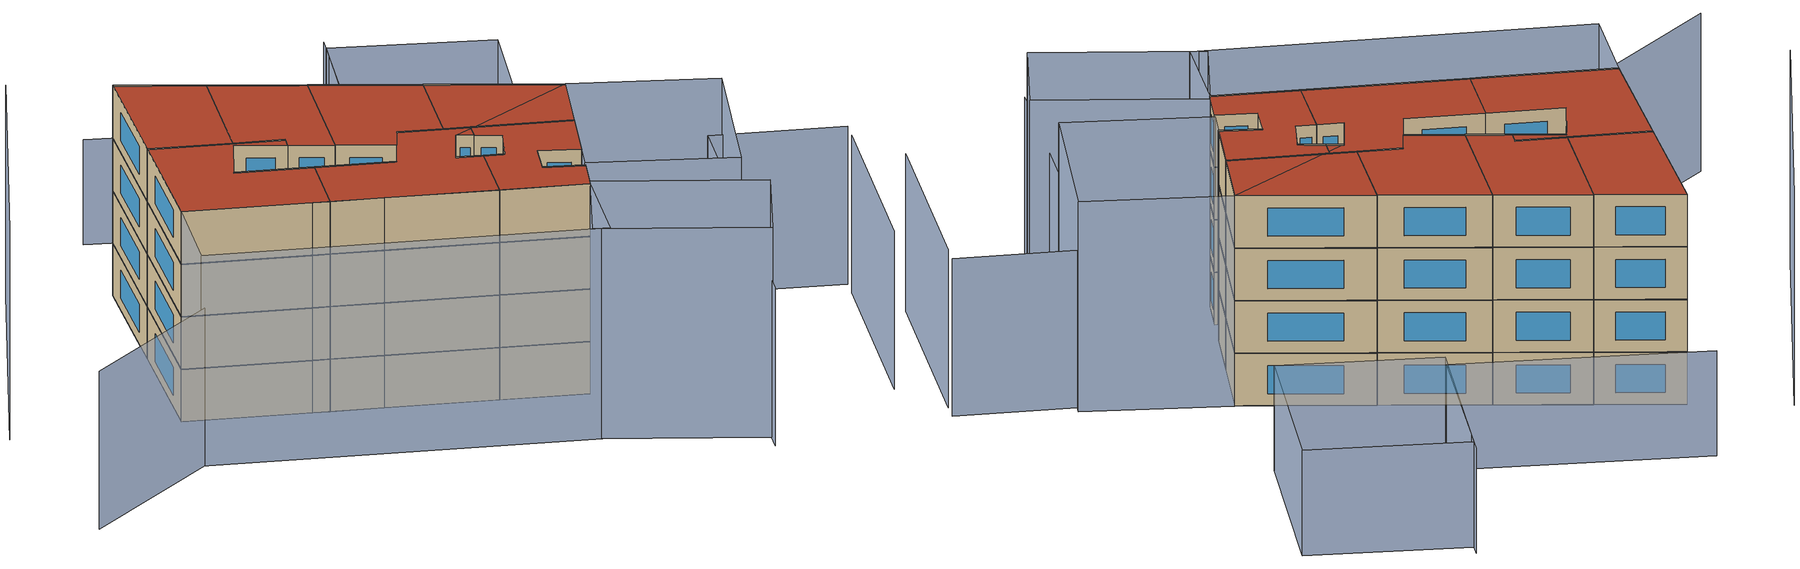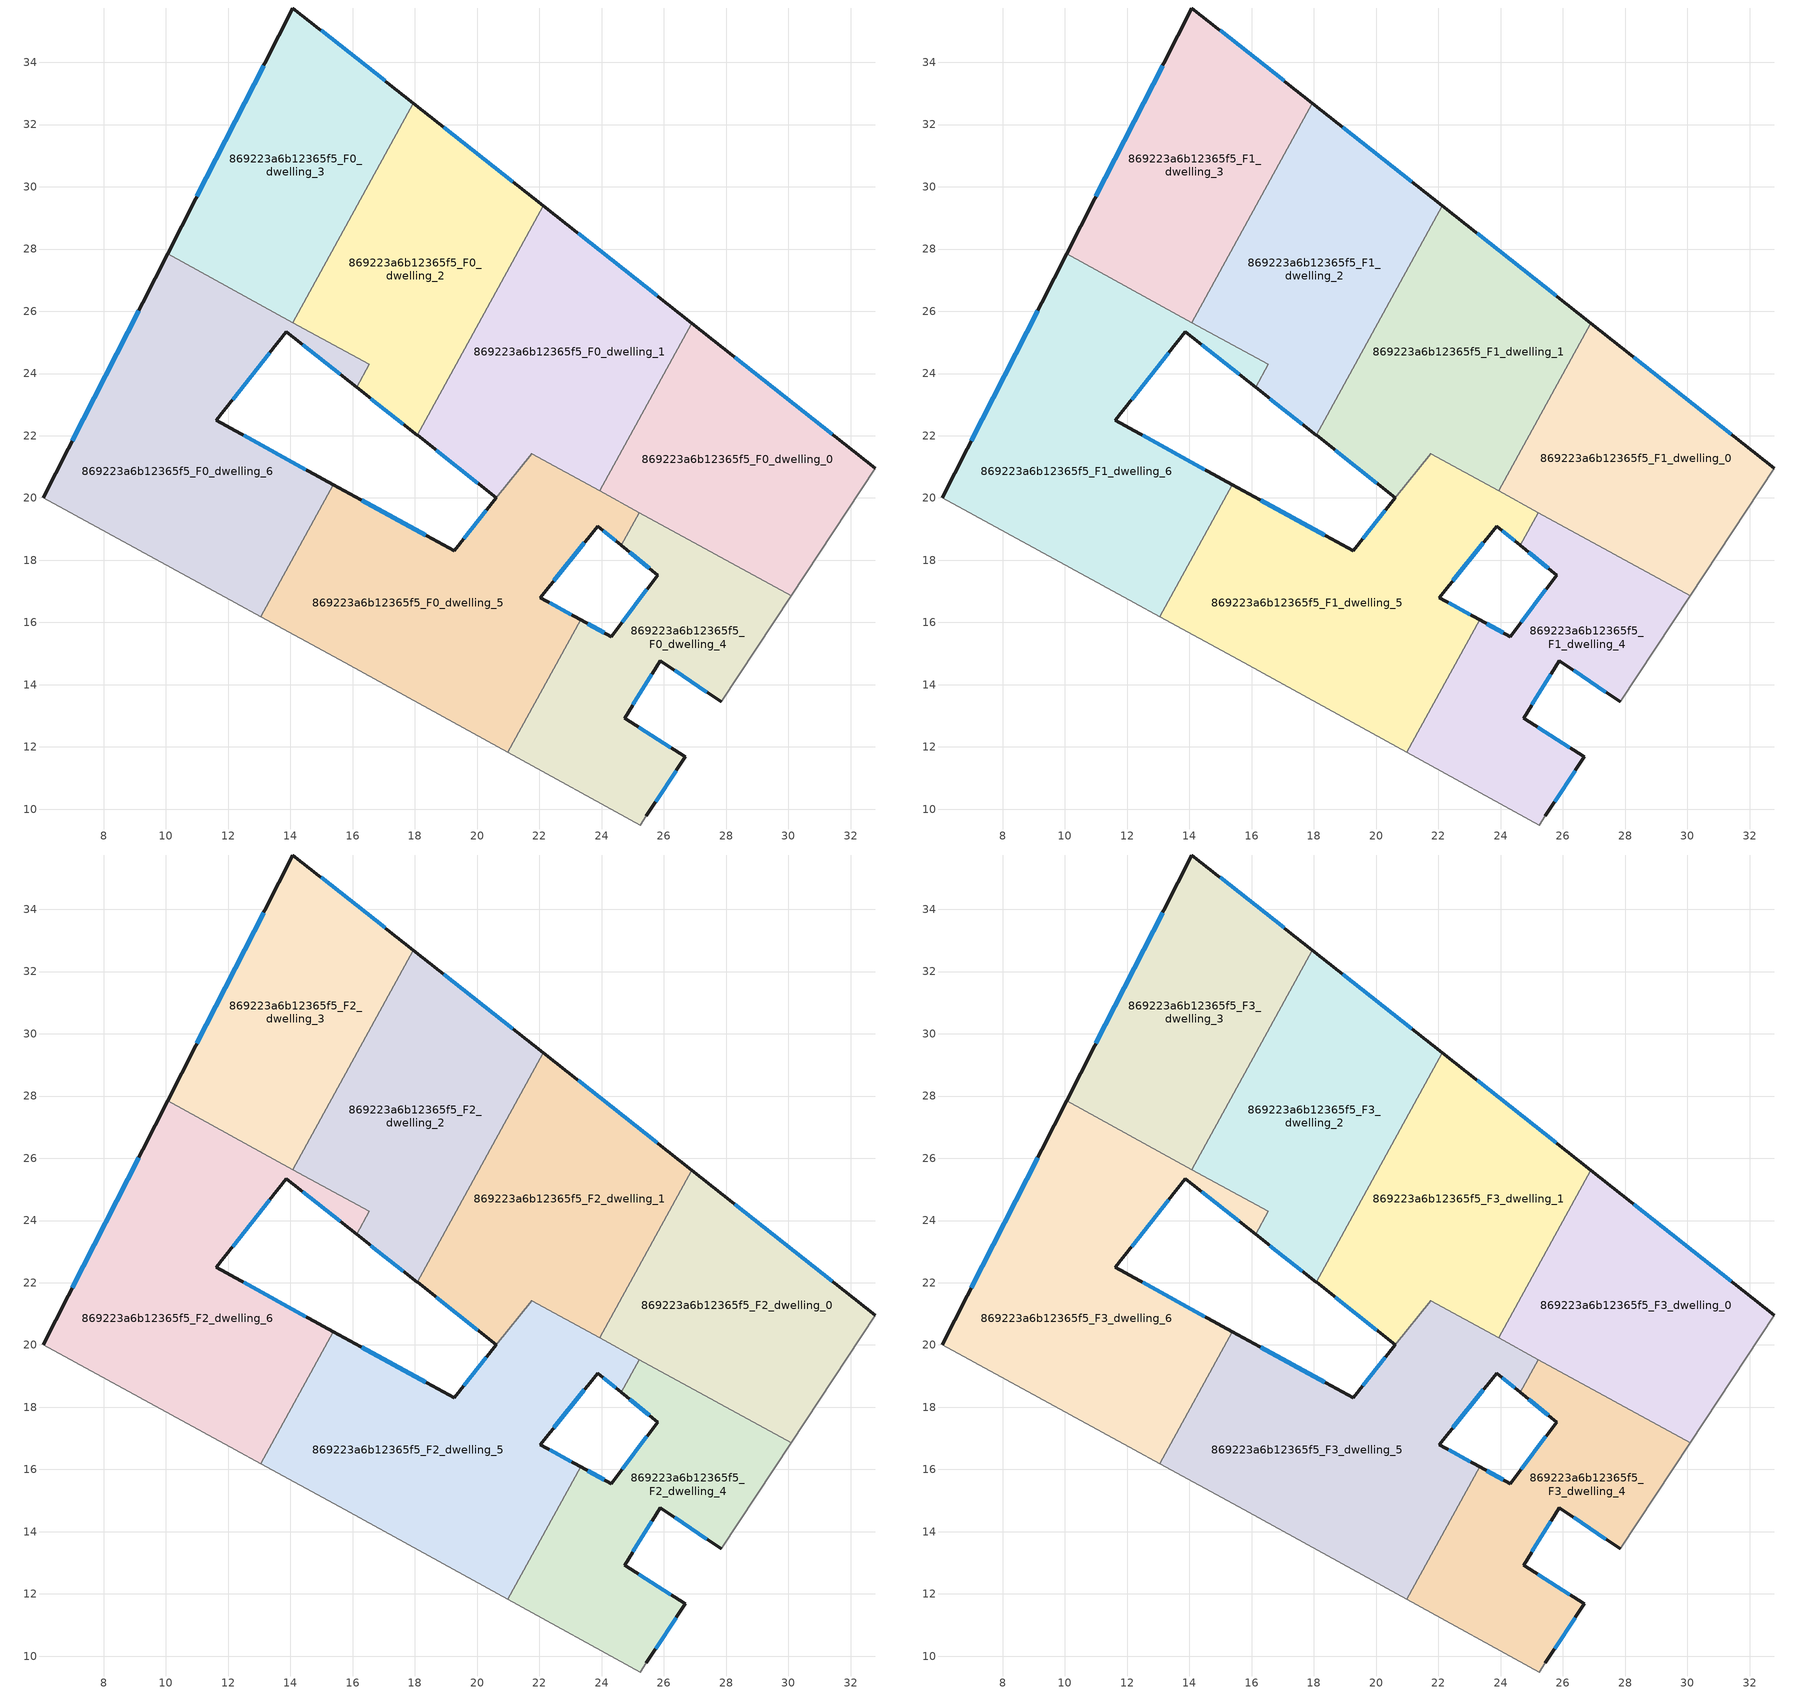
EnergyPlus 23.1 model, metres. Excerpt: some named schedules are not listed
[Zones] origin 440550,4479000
869223a6b12365f5_F0_dwelling_0
 floor ground (EU_floor_Construction): 30.09,16.86 32.79,20.96 26.9,25.61 23.94,20.23 z0
 wall outside (EU_wall_Construction): 26.9,25.61 32.79,20.96 z0:3
 wall adiabatic (EU_wall_Construction): 32.79,20.96 30.09,16.86 z0:3
 wall to 869223a6b12365f5_F0_dwelling_4 (EU_wall_Construction): 30.09,16.86 25.21,19.53 z0:3
 wall to 869223a6b12365f5_F0_dwelling_1 (EU_wall_Construction): 23.94,20.23 26.9,25.61 z0:3
 wall to 869223a6b12365f5_F0_dwelling_5 (EU_wall_Construction): 25.21,19.53 23.94,20.23 z0:3
 window (EU_Window_Construction): 28.28,24.52 31.41,22.05 z0.7:2.3
869223a6b12365f5_F0_dwelling_1
 floor ground (EU_floor_Construction): 23.94,20.23 26.9,25.61 22.12,29.39 18.08,22.01 20.62,20.01 21.75,21.43 z0
 wall outside (EU_wall_Construction): 22.12,29.39 26.9,25.61 / 20.62,20.01 18.08,22.01 z0:3; 21.76,21.43,3 21.76,21.43,0 21.75,21.43,0
 wall to 869223a6b12365f5_F0_dwelling_2 (EU_wall_Construction): 18.08,22.01 22.12,29.39 z0:3
 wall to 869223a6b12365f5_F0_dwelling_5 (EU_wall_Construction): 23.94,20.23 21.76,21.43 / 21.75,21.43 20.62,20.01 z0:3
 window (EU_Window_Construction): 23.24,28.5 25.78,26.5 / 20.03,20.48 18.68,21.54 z0.7:2.3
 roof outside (EU_roof_Construction): 22.12,29.39 18.08,22.01 20.62,20.01 18.08,22.01 z3
869223a6b12365f5_F0_dwelling_2
 floor ground (EU_floor_Construction): 18.08,22.01 22.12,29.39 17.95,32.69 14.08,25.64 16.53,24.29 16.12,23.56 z0
 wall outside (EU_wall_Construction): 17.95,32.69 22.12,29.39 / 18.08,22.01 16.12,23.56 z0:3
 wall to 869223a6b12365f5_F0_dwelling_6 (EU_wall_Construction): 16.12,23.56 16.53,24.29 14.08,25.64 z0:3
 wall to 869223a6b12365f5_F0_dwelling_3 (EU_wall_Construction): 14.08,25.64 17.95,32.69 z0:3
 window (EU_Window_Construction): 18.93,31.91 21.15,30.16 / 17.62,22.37 16.58,23.2 z0.7:2.3
869223a6b12365f5_F0_dwelling_3
 floor ground (EU_floor_Construction): 14.08,25.64 17.95,32.69 14.08,35.75 10.05,27.85 z0
 wall outside (EU_wall_Construction): 10.05,27.85 14.08,35.75 17.95,32.69 z0:3
 wall to 869223a6b12365f5_F0_dwelling_6 (EU_wall_Construction): 14.08,25.64 10.05,27.85 z0:3
 window (EU_Window_Construction): 11,29.7 13.14,33.9 / 14.99,35.03 17.04,33.4 z0.7:2.3
869223a6b12365f5_F0_dwelling_4
 floor ground (EU_floor_Construction): 26.68,11.68 24.73,12.92 25.89,14.77 27.84,13.46 30.09,16.86 25.21,19.53 24.63,18.48 25.8,17.53 24.31,15.54 23.32,16.08 20.99,11.83 25.23,9.49 25.44,9.79 z0
 wall outside (EU_wall_Construction): 23.32,16.08 24.31,15.54 25.8,17.53 24.63,18.48 / 27.84,13.46 25.89,14.77 24.73,12.92 26.68,11.68 25.44,9.79 z0:3
 wall adiabatic (EU_wall_Construction): 30.09,16.86 27.84,13.46 / 25.44,9.79 25.23,9.49 20.99,11.83 z0:3
 wall to 869223a6b12365f5_F0_dwelling_5 (EU_wall_Construction): 20.99,11.83 23.32,16.08 / 24.63,18.48 25.21,19.53 z0:3
 window (EU_Window_Construction): 23.55,15.96 24.08,15.67 / 24.66,16 25.45,17.06 / 25.53,17.75 24.91,18.25 / 27.38,13.76 26.34,14.46 / 25.62,14.34 25,13.35 / 25.19,12.63 26.23,11.97 / 26.39,11.24 25.73,10.23 z0.7:2.3
869223a6b12365f5_F0_dwelling_5
 floor ground (EU_floor_Construction): 20.99,11.83 23.32,16.08 22.03,16.8 23.88,19.09 24.79,18.76 25.21,19.53 21.76,21.43 20.62,20 19.26,18.3 15.38,20.43 13.05,16.18 15.58,14.81 z0; 24.63,18.48 24.79,18.76 23.88,19.09 z0
 wall outside (EU_wall_Construction): 24.63,18.48 23.88,19.09 22.03,16.8 23.32,16.08 / 15.38,20.43 19.26,18.3 20.62,20 z0:3; 20.62,20.01,3 20.62,20,0 20.62,20.01,0
 wall adiabatic (EU_wall_Construction): 20.99,11.83 15.59,14.81 13.05,16.18 z0:3
 wall to 869223a6b12365f5_F0_dwelling_6 (EU_wall_Construction): 13.05,16.18 15.38,20.43 z0:3
 window (EU_Window_Construction): 24.46,18.62 24.05,18.95 / 23.44,18.56 22.46,17.34 / 22.33,16.63 23.02,16.25 / 16.29,19.93 18.35,18.8 / 19.58,18.7 20.3,19.6 z0.7:2.3
869223a6b12365f5_F0_dwelling_6
 floor ground (EU_floor_Construction): 13.05,16.18 15.38,20.43 11.61,22.5 13.87,25.33 16.12,23.56 16.53,24.29 10.05,27.85 6.06,20.01 12.22,16.63 z0
 wall outside (EU_wall_Construction): 6.06,20.01 10.05,27.85 / 16.12,23.56 13.87,25.33 11.61,22.5 15.38,20.43 z0:3
 wall adiabatic (EU_wall_Construction): 13.05,16.18 12.22,16.63 6.06,20.01 z0:3
 window (EU_Window_Construction): 7,21.85 9.12,26.01 / 15.6,23.97 14.4,24.92 / 13.34,24.67 12.14,23.16 / 12.49,22.01 14.49,20.91 z0.7:2.3
869223a6b12365f5_F1_dwelling_0
 floor to 869223a6b12365f5_F0_dwelling_0 (EU_floor_Construction): 30.08,16.86 32.79,20.96 25.42,19.42 z3; 32.79,20.96 26.9,25.61 23.94,20.23 25.42,19.42 z3
 wall outside (EU_wall_Construction): 26.9,25.61 32.79,20.96 z3:6
 wall adiabatic (EU_wall_Construction): 32.79,20.96 30.09,16.86 z3:6
 wall to 869223a6b12365f5_F1_dwelling_4 (EU_wall_Construction): 30.09,16.86 25.21,19.53 z3:6
 wall to 869223a6b12365f5_F1_dwelling_1 (EU_wall_Construction): 23.94,20.23 26.9,25.61 z3:6
 wall to 869223a6b12365f5_F1_dwelling_5 (EU_wall_Construction): 25.21,19.53 23.94,20.23 z3:6
 window (EU_Window_Construction): 28.28,24.52 31.41,22.05 z3.7:5.3
869223a6b12365f5_F1_dwelling_1
 floor to 869223a6b12365f5_F0_dwelling_1 (EU_floor_Construction): 23.94,20.23 26.9,25.61 22.12,29.39 18.08,22.01 20.62,20.01 21.76,21.43 z3
 wall outside (EU_wall_Construction): 22.12,29.39 26.9,25.61 / 20.62,20.01 18.08,22.01 z3:6; 21.76,21.43,6 21.76,21.43,3 21.75,21.43,3
 wall to 869223a6b12365f5_F1_dwelling_2 (EU_wall_Construction): 18.08,22.01 22.12,29.39 z3:6
 wall to 869223a6b12365f5_F1_dwelling_5 (EU_wall_Construction): 23.94,20.23 21.76,21.43 / 21.75,21.43 20.62,20.01 z3:6
 window (EU_Window_Construction): 23.24,28.5 25.78,26.5 / 20.03,20.48 18.68,21.54 z3.7:5.3
 roof outside (EU_roof_Construction): 22.12,29.39 18.08,22.01 20.62,20.01 18.08,22.01 z6
869223a6b12365f5_F1_dwelling_2
 floor to 869223a6b12365f5_F0_dwelling_2 (EU_floor_Construction): 18.08,22.01 22.12,29.39 17.95,32.69 14.08,25.64 16.53,24.29 16.12,23.56 z3
 wall outside (EU_wall_Construction): 17.95,32.69 22.12,29.39 / 18.08,22.01 16.12,23.56 z3:6
 wall to 869223a6b12365f5_F1_dwelling_6 (EU_wall_Construction): 16.12,23.56 16.53,24.29 14.08,25.64 z3:6
 wall to 869223a6b12365f5_F1_dwelling_3 (EU_wall_Construction): 14.08,25.64 17.95,32.69 z3:6
 window (EU_Window_Construction): 18.93,31.91 21.15,30.16 / 17.62,22.37 16.58,23.2 z3.7:5.3
869223a6b12365f5_F1_dwelling_3
 floor to 869223a6b12365f5_F0_dwelling_3 (EU_floor_Construction): 14.08,25.64 17.95,32.69 14.08,35.75 10.05,27.85 z3
 wall outside (EU_wall_Construction): 10.05,27.85 14.08,35.75 17.95,32.69 z3:6
 wall to 869223a6b12365f5_F1_dwelling_6 (EU_wall_Construction): 14.08,25.64 10.05,27.85 z3:6
 window (EU_Window_Construction): 11,29.7 13.14,33.9 / 14.99,35.03 17.04,33.4 z3.7:5.3
869223a6b12365f5_F1_dwelling_4
 floor to 869223a6b12365f5_F0_dwelling_4 (EU_floor_Construction): 26.68,11.68 24.73,12.92 25.89,14.77 27.84,13.46 30.08,16.86 25.21,19.53 24.63,18.48 25.8,17.53 24.31,15.54 23.32,16.08 20.99,11.83 25.23,9.49 25.44,9.79 z3
 wall outside (EU_wall_Construction): 23.32,16.08 24.31,15.54 25.8,17.53 24.63,18.48 / 27.84,13.46 25.89,14.77 24.73,12.92 26.68,11.68 25.44,9.79 z3:6
 wall adiabatic (EU_wall_Construction): 30.09,16.86 27.84,13.46 / 25.44,9.79 25.23,9.49 20.99,11.83 z3:6
 wall to 869223a6b12365f5_F1_dwelling_5 (EU_wall_Construction): 20.99,11.83 23.32,16.08 / 24.63,18.48 25.21,19.53 z3:6
 window (EU_Window_Construction): 23.55,15.96 24.08,15.67 / 24.66,16 25.45,17.06 / 25.53,17.75 24.91,18.25 / 27.38,13.76 26.34,14.46 / 25.62,14.34 25,13.35 / 25.19,12.63 26.23,11.97 / 26.39,11.24 25.73,10.23 z3.7:5.3
869223a6b12365f5_F1_dwelling_5
 floor to 869223a6b12365f5_F0_dwelling_5 (EU_floor_Construction): 24.63,18.48 24.79,18.76 23.88,19.09 z3; 24.79,18.76 25.11,19.35 23.88,19.09 z3; 20.99,11.83 23.32,16.08 22.03,16.8 23.88,19.09 25.11,19.35 25.21,19.53 21.76,21.43 20.62,20.01 19.26,18.3 15.38,20.43 13.05,16.18 15.59,14.81 z3
 wall outside (EU_wall_Construction): 24.63,18.48 23.88,19.09 22.03,16.8 23.32,16.08 / 15.38,20.43 19.26,18.3 20.62,20 z3:6; 20.62,20.01,6 20.62,20,3 20.62,20.01,3
 wall adiabatic (EU_wall_Construction): 20.99,11.83 15.59,14.81 13.05,16.18 z3:6
 wall to 869223a6b12365f5_F1_dwelling_6 (EU_wall_Construction): 13.05,16.18 15.38,20.43 z3:6
 window (EU_Window_Construction): 24.46,18.62 24.05,18.95 / 23.44,18.56 22.46,17.34 / 22.33,16.63 23.02,16.25 / 16.29,19.93 18.35,18.8 / 19.58,18.7 20.3,19.6 z3.7:5.3
869223a6b12365f5_F1_dwelling_6
 floor to 869223a6b12365f5_F0_dwelling_6 (EU_floor_Construction): 13.05,16.18 15.38,20.43 11.61,22.5 13.87,25.33 16.12,23.56 16.53,24.29 10.05,27.85 6.06,20.01 12.22,16.63 z3
 wall outside (EU_wall_Construction): 6.06,20.01 10.05,27.85 / 16.12,23.56 13.87,25.33 11.61,22.5 15.38,20.43 z3:6
 wall adiabatic (EU_wall_Construction): 13.05,16.18 12.22,16.63 6.06,20.01 z3:6
 window (EU_Window_Construction): 7,21.85 9.12,26.01 / 15.6,23.97 14.4,24.92 / 13.34,24.67 12.14,23.16 / 12.49,22.01 14.49,20.91 z3.7:5.3
869223a6b12365f5_F2_dwelling_0
 floor to 869223a6b12365f5_F1_dwelling_0 (EU_floor_Construction): 30.08,16.86 32.79,20.96 25.42,19.42 z6; 32.79,20.96 26.9,25.61 23.94,20.23 25.42,19.42 z6
 wall outside (EU_wall_Construction): 26.9,25.61 32.79,20.96 z6:9
 wall adiabatic (EU_wall_Construction): 32.79,20.96 30.09,16.86 z6:9
 wall to 869223a6b12365f5_F2_dwelling_4 (EU_wall_Construction): 30.09,16.86 25.21,19.53 z6:9
 wall to 869223a6b12365f5_F2_dwelling_1 (EU_wall_Construction): 23.94,20.23 26.9,25.61 z6:9
 wall to 869223a6b12365f5_F2_dwelling_5 (EU_wall_Construction): 25.21,19.53 23.94,20.23 z6:9
 window (EU_Window_Construction): 28.28,24.52 31.41,22.05 z6.7:8.3
869223a6b12365f5_F2_dwelling_1
 floor to 869223a6b12365f5_F1_dwelling_1 (EU_floor_Construction): 23.94,20.23 26.9,25.61 22.12,29.39 18.08,22.01 20.62,20.01 21.76,21.43 z6
 wall outside (EU_wall_Construction): 22.12,29.39 26.9,25.61 / 20.62,20.01 18.08,22.01 z6:9; 21.76,21.43,9 21.76,21.43,6 21.75,21.43,6
 wall to 869223a6b12365f5_F2_dwelling_2 (EU_wall_Construction): 18.08,22.01 22.12,29.39 z6:9
 wall to 869223a6b12365f5_F2_dwelling_5 (EU_wall_Construction): 23.94,20.23 21.76,21.43 / 21.75,21.43 20.62,20.01 z6:9
 window (EU_Window_Construction): 23.24,28.5 25.78,26.5 / 20.03,20.48 18.68,21.54 z6.7:8.3
 roof outside (EU_roof_Construction): 22.12,29.39 18.08,22.01 20.62,20.01 18.08,22.01 z9
869223a6b12365f5_F2_dwelling_2
 floor to 869223a6b12365f5_F1_dwelling_2 (EU_floor_Construction): 18.08,22.01 22.12,29.39 17.95,32.69 14.08,25.64 16.53,24.29 16.12,23.56 z6
 wall outside (EU_wall_Construction): 17.95,32.69 22.12,29.39 / 18.08,22.01 16.12,23.56 z6:9
 wall to 869223a6b12365f5_F2_dwelling_6 (EU_wall_Construction): 16.12,23.56 16.53,24.29 14.08,25.64 z6:9
 wall to 869223a6b12365f5_F2_dwelling_3 (EU_wall_Construction): 14.08,25.64 17.95,32.69 z6:9
 window (EU_Window_Construction): 18.93,31.91 21.15,30.16 / 17.62,22.37 16.58,23.2 z6.7:8.3
869223a6b12365f5_F2_dwelling_3
 floor to 869223a6b12365f5_F1_dwelling_3 (EU_floor_Construction): 14.08,25.64 17.95,32.69 14.08,35.75 10.05,27.85 z6
 wall outside (EU_wall_Construction): 10.05,27.85 14.08,35.75 17.95,32.69 z6:9
 wall to 869223a6b12365f5_F2_dwelling_6 (EU_wall_Construction): 14.08,25.64 10.05,27.85 z6:9
 window (EU_Window_Construction): 11,29.7 13.14,33.9 / 14.99,35.03 17.04,33.4 z6.7:8.3
869223a6b12365f5_F2_dwelling_4
 floor to 869223a6b12365f5_F1_dwelling_4 (EU_floor_Construction): 26.68,11.68 24.73,12.92 25.89,14.77 27.84,13.46 30.08,16.86 25.21,19.53 24.63,18.48 25.8,17.53 24.31,15.54 23.32,16.08 20.99,11.83 25.23,9.49 25.44,9.79 z6
 wall outside (EU_wall_Construction): 23.32,16.08 24.31,15.54 25.8,17.53 24.63,18.48 / 27.84,13.46 25.89,14.77 24.73,12.92 26.68,11.68 25.44,9.79 z6:9
 wall adiabatic (EU_wall_Construction): 30.09,16.86 27.84,13.46 / 25.44,9.79 25.23,9.49 20.99,11.83 z6:9
 wall to 869223a6b12365f5_F2_dwelling_5 (EU_wall_Construction): 20.99,11.83 23.32,16.08 / 24.63,18.48 25.21,19.53 z6:9
 window (EU_Window_Construction): 23.55,15.96 24.08,15.67 / 24.66,16 25.45,17.06 / 25.53,17.75 24.91,18.25 / 27.38,13.76 26.34,14.46 / 25.62,14.34 25,13.35 / 25.19,12.63 26.23,11.97 / 26.39,11.24 25.73,10.23 z6.7:8.3
869223a6b12365f5_F2_dwelling_5
 floor to 869223a6b12365f5_F1_dwelling_5 (EU_floor_Construction): 24.63,18.48 24.79,18.76 23.88,19.09 z6; 24.79,18.76 25.11,19.35 23.88,19.09 z6; 20.99,11.83 23.32,16.08 22.03,16.8 23.88,19.09 25.11,19.35 25.21,19.53 21.76,21.43 20.62,20.01 19.26,18.3 15.38,20.43 13.05,16.18 15.59,14.81 z6
 wall outside (EU_wall_Construction): 24.63,18.48 23.88,19.09 22.03,16.8 23.32,16.08 / 15.38,20.43 19.26,18.3 20.62,20 z6:9; 20.62,20.01,9 20.62,20,6 20.62,20.01,6
 wall adiabatic (EU_wall_Construction): 20.99,11.83 15.59,14.81 13.05,16.18 z6:9
 wall to 869223a6b12365f5_F2_dwelling_6 (EU_wall_Construction): 13.05,16.18 15.38,20.43 z6:9
 window (EU_Window_Construction): 24.46,18.62 24.05,18.95 / 23.44,18.56 22.46,17.34 / 22.33,16.63 23.02,16.25 / 16.29,19.93 18.35,18.8 / 19.58,18.7 20.3,19.6 z6.7:8.3
869223a6b12365f5_F2_dwelling_6
 floor to 869223a6b12365f5_F1_dwelling_6 (EU_floor_Construction): 13.05,16.18 15.38,20.43 11.61,22.5 13.87,25.33 16.12,23.56 16.53,24.29 10.05,27.85 6.06,20.01 12.22,16.63 z6
 wall outside (EU_wall_Construction): 6.06,20.01 10.05,27.85 / 16.12,23.56 13.87,25.33 11.61,22.5 15.38,20.43 z6:9
 wall adiabatic (EU_wall_Construction): 13.05,16.18 12.22,16.63 6.06,20.01 z6:9
 window (EU_Window_Construction): 7,21.85 9.12,26.01 / 15.6,23.97 14.4,24.92 / 13.34,24.67 12.14,23.16 / 12.49,22.01 14.49,20.91 z6.7:8.3
869223a6b12365f5_F3_dwelling_0
 floor to 869223a6b12365f5_F2_dwelling_0 (EU_floor_Construction): 30.08,16.86 32.79,20.96 25.42,19.42 z9; 32.79,20.96 26.9,25.61 23.94,20.23 25.42,19.42 z9
 wall outside (EU_wall_Construction): 26.9,25.61 32.79,20.96 z9:12
 wall adiabatic (EU_wall_Construction): 32.79,20.96 30.09,16.86 z9:12
 wall to 869223a6b12365f5_F3_dwelling_4 (EU_wall_Construction): 30.09,16.86 25.21,19.53 z9:12
 wall to 869223a6b12365f5_F3_dwelling_1 (EU_wall_Construction): 23.94,20.23 26.9,25.61 z9:12
 wall to 869223a6b12365f5_F3_dwelling_5 (EU_wall_Construction): 25.21,19.53 23.94,20.23 z9:12
 window (EU_Window_Construction): 28.28,24.52 31.41,22.05 z9.7:11.3
 roof outside (EU_roof_Construction): 32.79,20.96 25.42,19.42 23.94,20.23 26.9,25.61 z12; 32.79,20.96 30.09,16.86 25.42,19.42 z12
869223a6b12365f5_F3_dwelling_1
 floor to 869223a6b12365f5_F2_dwelling_1 (EU_floor_Construction): 23.94,20.23 26.9,25.61 22.12,29.39 18.08,22.01 20.62,20.01 21.76,21.43 z9
 wall outside (EU_wall_Construction): 22.12,29.39 26.9,25.61 / 20.62,20.01 18.08,22.01 z9:12; 21.76,21.43,12 21.76,21.43,9 21.75,21.43,9
 wall to 869223a6b12365f5_F3_dwelling_2 (EU_wall_Construction): 18.08,22.01 22.12,29.39 z9:12
 wall to 869223a6b12365f5_F3_dwelling_5 (EU_wall_Construction): 23.94,20.23 21.76,21.43 / 21.75,21.43 20.62,20.01 z9:12
 window (EU_Window_Construction): 23.24,28.5 25.78,26.5 / 20.03,20.48 18.68,21.54 z9.7:11.3
 roof outside (EU_roof_Construction): 26.9,25.61 23.94,20.23 21.76,21.43 20.62,20.01 18.08,22.01 22.12,29.39 z12
869223a6b12365f5_F3_dwelling_2
 floor to 869223a6b12365f5_F2_dwelling_2 (EU_floor_Construction): 18.08,22.01 22.12,29.39 17.95,32.69 14.08,25.64 16.53,24.29 16.12,23.56 z9
 wall outside (EU_wall_Construction): 17.95,32.69 22.12,29.39 / 18.08,22.01 16.12,23.56 z9:12
 wall to 869223a6b12365f5_F3_dwelling_6 (EU_wall_Construction): 16.12,23.56 16.53,24.29 14.08,25.64 z9:12
 wall to 869223a6b12365f5_F3_dwelling_3 (EU_wall_Construction): 14.08,25.64 17.95,32.69 z9:12
 window (EU_Window_Construction): 18.93,31.91 21.15,30.16 / 17.62,22.37 16.58,23.2 z9.7:11.3
 roof outside (EU_roof_Construction): 22.12,29.39 18.08,22.01 16.12,23.56 16.53,24.29 14.08,25.64 17.95,32.69 z12
869223a6b12365f5_F3_dwelling_3
 floor to 869223a6b12365f5_F2_dwelling_3 (EU_floor_Construction): 14.08,25.64 17.95,32.69 14.08,35.75 10.05,27.85 z9
 wall outside (EU_wall_Construction): 10.05,27.85 14.08,35.75 17.95,32.69 z9:12
 wall to 869223a6b12365f5_F3_dwelling_6 (EU_wall_Construction): 14.08,25.64 10.05,27.85 z9:12
 window (EU_Window_Construction): 11,29.7 13.14,33.9 / 14.99,35.03 17.04,33.4 z9.7:11.3
 roof outside (EU_roof_Construction): 17.95,32.69 14.08,25.64 10.05,27.85 14.08,35.75 z12
869223a6b12365f5_F3_dwelling_4
 floor to 869223a6b12365f5_F2_dwelling_4 (EU_floor_Construction): 26.68,11.68 24.73,12.92 25.89,14.77 27.84,13.46 30.08,16.86 25.21,19.53 24.63,18.48 25.8,17.53 24.31,15.54 23.32,16.08 20.99,11.83 25.23,9.49 25.44,9.79 z9
 wall outside (EU_wall_Construction): 23.32,16.08 24.31,15.54 25.8,17.53 24.63,18.48 / 27.84,13.46 25.89,14.77 24.73,12.92 26.68,11.68 25.44,9.79 z9:12
 wall adiabatic (EU_wall_Construction): 30.09,16.86 27.84,13.46 / 25.44,9.79 25.23,9.49 20.99,11.83 z9:12
 wall to 869223a6b12365f5_F3_dwelling_5 (EU_wall_Construction): 20.99,11.83 23.32,16.08 / 24.63,18.48 25.21,19.53 z9:12
 window (EU_Window_Construction): 23.55,15.96 24.08,15.67 / 24.66,16 25.45,17.06 / 25.53,17.75 24.91,18.25 / 27.38,13.76 26.34,14.46 / 25.62,14.34 25,13.35 / 25.19,12.63 26.23,11.97 / 26.39,11.24 25.73,10.23 z9.7:11.3
 roof outside (EU_roof_Construction): 30.09,16.86 27.84,13.46 25.89,14.77 24.73,12.92 26.68,11.68 25.44,9.79 25.23,9.49 20.99,11.83 23.32,16.08 24.31,15.54 25.8,17.53 24.63,18.48 25.21,19.53 z12
869223a6b12365f5_F3_dwelling_5
 floor to 869223a6b12365f5_F2_dwelling_5 (EU_floor_Construction): 24.63,18.48 24.79,18.76 23.88,19.09 z9; 24.79,18.76 25.11,19.35 23.88,19.09 z9; 20.99,11.83 23.32,16.08 22.03,16.8 23.88,19.09 25.11,19.35 25.21,19.53 21.76,21.43 20.62,20.01 19.26,18.3 15.38,20.43 13.05,16.18 15.59,14.81 z9
 wall outside (EU_wall_Construction): 24.63,18.48 23.88,19.09 22.03,16.8 23.32,16.08 / 15.38,20.43 19.26,18.3 20.62,20 z9:12; 20.62,20.01,12 20.62,20,9 20.62,20.01,9
 wall adiabatic (EU_wall_Construction): 20.99,11.83 15.59,14.81 13.05,16.18 z9:12
 wall to 869223a6b12365f5_F3_dwelling_6 (EU_wall_Construction): 13.05,16.18 15.38,20.43 z9:12
 window (EU_Window_Construction): 24.46,18.62 24.05,18.95 / 23.44,18.56 22.46,17.34 / 22.33,16.63 23.02,16.25 / 16.29,19.93 18.35,18.8 / 19.58,18.7 20.3,19.6 z9.7:11.3
 roof outside (EU_roof_Construction): 25.21,19.53 25.11,19.35 23.88,19.09 22.03,16.8 23.32,16.08 20.99,11.83 15.59,14.81 13.05,16.18 15.38,20.43 19.26,18.3 20.62,20.01 21.76,21.43 z12; 25.11,19.35 24.63,18.48 23.88,19.09 z12
869223a6b12365f5_F3_dwelling_6
 floor to 869223a6b12365f5_F2_dwelling_6 (EU_floor_Construction): 13.05,16.18 15.38,20.43 11.61,22.5 13.87,25.33 16.12,23.56 16.53,24.29 10.05,27.85 6.06,20.01 12.22,16.63 z9
 wall outside (EU_wall_Construction): 6.06,20.01 10.05,27.85 / 16.12,23.56 13.87,25.33 11.61,22.5 15.38,20.43 z9:12
 wall adiabatic (EU_wall_Construction): 13.05,16.18 12.22,16.63 6.06,20.01 z9:12
 window (EU_Window_Construction): 7,21.85 9.12,26.01 / 15.6,23.97 14.4,24.92 / 13.34,24.67 12.14,23.16 / 12.49,22.01 14.49,20.91 z9.7:11.3
 roof outside (EU_roof_Construction): 16.53,24.29 16.12,23.56 13.87,25.33 11.61,22.5 15.38,20.43 13.05,16.18 12.22,16.63 6.06,20.01 10.05,27.85 z12
shading: 38.14,0.02 44.64,11.65 / 28.44,-2.07 38.68,16.35 / 38.68,16.35 45.23,12.7 / -6.47,11.34 9.89,16.8 z0:9; 9.74,39.3 -2.46,23.83 / 29.03,-1.13 21.5,4.66 / 21.5,4.66 25.44,9.79 / 25.44,9.79 32.97,4 / 32.97,4 29.03,-1.13 / 22.3,4.15 3.13,14.68 / 3.13,14.68 6.07,20.04 / 6.07,20.04 25.24,9.5 / 25.24,9.5 22.3,4.15 / 26.82,11.91 32.79,20.95 / 32.79,20.95 39.69,16.4 / 39.69,16.4 33.73,7.36 / 33.73,7.36 26.82,11.91 z0:12; 35.47,44.57 29.57,34.74 / 29.57,34.74 17.25,42.13 / 42.79,39.08 36.69,29.14 / 36.69,29.14 28.94,33.89 / 28.94,33.89 35.04,43.83 / 35.04,43.83 42.79,39.08 z0:6
[Building]
EU S2 Campaign: North Axis=0; Terrain=City; Solar Distribution=FullExterior
[Site:Location]
Madrid: Latitude=40.5; Longitude=-3.5; Time Zone=1; Elevation=609
[SizingPeriod:WeatherFileDays]
AnnualSizingPeriod: Begin Month=1; Begin Day of Month=1; End Month=12; End Day of Month=31; Day of Week for Start Day=Monday; Use Weather File Daylight Saving Period=No; Use Weather File Rain and Snow Indicators=No
[MATERIAL]
EU_InternalMass_Material: Roughness=MediumRough; Thickness=0.1; Conductivity=1; Density=1800; Specific Heat=900; Thermal Absorptance=0.9; Solar Absorptance=0.7; Visible Absorptance=0.7
[MATERIAL:NOMASS] Roughness=MediumRough; Thermal Absorptance=0.9; Solar Absorptance=0.7; Visible Absorptance=0.7
Name | Thermal Resistance
EU_wall_NoMass | 0.419739
EU_roof_NoMass | 0.352165
EU_floor_NoMass | 0.608284
[WINDOWMATERIAL:SIMPLEGLAZINGSYSTEM]
EU_Window_SimpleGlazing: UFactor=4.8352; Solar Heat Gain Coefficient=0.85; Visible Transmittance=0.85
[CONSTRUCTION]
EU_wall_Construction: EU_wall_NoMass
EU_roof_Construction: EU_roof_NoMass
EU_floor_Construction: EU_floor_NoMass
EU_InternalMass_Construction: EU_InternalMass_Material
EU_Window_Construction: EU_Window_SimpleGlazing
[ZONE] Type=1; Multiplier=1; Ceiling Height=autocalculate; Floor Area=autocalculate; Part of Total Floor Area=Yes
Name | Volume
869223a6b12365f5_F0_dwelling_0; 869223a6b12365f5_F1_dwelling_0; 869223a6b12365f5_F2_dwelling_0; 869223a6b12365f5_F3_dwelling_0 | 119.639
869223a6b12365f5_F0_dwelling_1; 869223a6b12365f5_F1_dwelling_1; 869223a6b12365f5_F2_dwelling_1; 869223a6b12365f5_F3_dwelling_1 | 135
869223a6b12365f5_F0_dwelling_2; 869223a6b12365f5_F1_dwelling_2; 869223a6b12365f5_F2_dwelling_2; 869223a6b12365f5_F3_dwelling_2 | 127.377
869223a6b12365f5_F0_dwelling_3; 869223a6b12365f5_F1_dwelling_3; 869223a6b12365f5_F2_dwelling_3; 869223a6b12365f5_F3_dwelling_3 | 119.676
869223a6b12365f5_F0_dwelling_4 | 111.943
869223a6b12365f5_F1_dwelling_4; 869223a6b12365f5_F2_dwelling_4; 869223a6b12365f5_F3_dwelling_4 | 111.942
869223a6b12365f5_F0_dwelling_5 | 171.619
869223a6b12365f5_F1_dwelling_5; 869223a6b12365f5_F2_dwelling_5; 869223a6b12365f5_F3_dwelling_5 | 171.618
869223a6b12365f5_F0_dwelling_6; 869223a6b12365f5_F1_dwelling_6; 869223a6b12365f5_F2_dwelling_6; 869223a6b12365f5_F3_dwelling_6 | 171.882
[INTERNALMASS] Construction=EU_InternalMass_Construction
Name | Zone or ZoneList | Surface Area
869223a6b12365f5_F0_dwelling_0_EU_InternalMass | 869223a6b12365f5_F0_dwelling_0 | 39.8798
869223a6b12365f5_F0_dwelling_1_EU_InternalMass | 869223a6b12365f5_F0_dwelling_1 | 45.0233
869223a6b12365f5_F0_dwelling_2_EU_InternalMass | 869223a6b12365f5_F0_dwelling_2 | 42.4573
869223a6b12365f5_F0_dwelling_3_EU_InternalMass | 869223a6b12365f5_F0_dwelling_3 | 39.8923
869223a6b12365f5_F0_dwelling_4_EU_InternalMass | 869223a6b12365f5_F0_dwelling_4 | 37.3144
869223a6b12365f5_F0_dwelling_5_EU_InternalMass | 869223a6b12365f5_F0_dwelling_5 | 57.2111
869223a6b12365f5_F0_dwelling_6_EU_InternalMass | 869223a6b12365f5_F0_dwelling_6 | 57.2931
869223a6b12365f5_F1_dwelling_0_EU_InternalMass | 869223a6b12365f5_F1_dwelling_0 | 39.8798
869223a6b12365f5_F1_dwelling_1_EU_InternalMass | 869223a6b12365f5_F1_dwelling_1 | 45.0233
869223a6b12365f5_F1_dwelling_2_EU_InternalMass | 869223a6b12365f5_F1_dwelling_2 | 42.4573
869223a6b12365f5_F1_dwelling_3_EU_InternalMass | 869223a6b12365f5_F1_dwelling_3 | 39.8923
869223a6b12365f5_F1_dwelling_4_EU_InternalMass | 869223a6b12365f5_F1_dwelling_4 | 37.3144
869223a6b12365f5_F1_dwelling_5_EU_InternalMass | 869223a6b12365f5_F1_dwelling_5 | 57.2111
869223a6b12365f5_F1_dwelling_6_EU_InternalMass | 869223a6b12365f5_F1_dwelling_6 | 57.2931
869223a6b12365f5_F2_dwelling_0_EU_InternalMass | 869223a6b12365f5_F2_dwelling_0 | 39.8798
869223a6b12365f5_F2_dwelling_1_EU_InternalMass | 869223a6b12365f5_F2_dwelling_1 | 45.0233
869223a6b12365f5_F2_dwelling_2_EU_InternalMass | 869223a6b12365f5_F2_dwelling_2 | 42.4573
869223a6b12365f5_F2_dwelling_3_EU_InternalMass | 869223a6b12365f5_F2_dwelling_3 | 39.8923
869223a6b12365f5_F2_dwelling_4_EU_InternalMass | 869223a6b12365f5_F2_dwelling_4 | 37.3144
869223a6b12365f5_F2_dwelling_5_EU_InternalMass | 869223a6b12365f5_F2_dwelling_5 | 57.2111
869223a6b12365f5_F2_dwelling_6_EU_InternalMass | 869223a6b12365f5_F2_dwelling_6 | 57.2931
869223a6b12365f5_F3_dwelling_0_EU_InternalMass | 869223a6b12365f5_F3_dwelling_0 | 39.8798
869223a6b12365f5_F3_dwelling_1_EU_InternalMass | 869223a6b12365f5_F3_dwelling_1 | 45.0233
869223a6b12365f5_F3_dwelling_2_EU_InternalMass | 869223a6b12365f5_F3_dwelling_2 | 42.4573
869223a6b12365f5_F3_dwelling_3_EU_InternalMass | 869223a6b12365f5_F3_dwelling_3 | 39.8923
869223a6b12365f5_F3_dwelling_4_EU_InternalMass | 869223a6b12365f5_F3_dwelling_4 | 37.3144
869223a6b12365f5_F3_dwelling_5_EU_InternalMass | 869223a6b12365f5_F3_dwelling_5 | 57.2111
869223a6b12365f5_F3_dwelling_6_EU_InternalMass | 869223a6b12365f5_F3_dwelling_6 | 57.2931
[OTHEREQUIPMENT] Fuel Type=Electricity; Design Level Calculation Method=Watts/Area; Power per Zone Floor Area=1; Fraction Latent=0; Fraction Radiant=0; Fraction Lost=0; Carbon Dioxide Generation Rate=0; EndUse Subcategory=EU_Step8_InternalGains
Name | Zone or ZoneList or Space or SpaceList | Schedule
EU_Step8_InternalGain_869223a6b12365f5_F0_dwelling_0_f000 | 869223a6b12365f5_F0_dwelling_0 | EU_Step8_GainSchedule_869223a6b12365f5_F0_dwelling_0_f000
EU_Step8_InternalGain_869223a6b12365f5_F0_dwelling_1_f000 | 869223a6b12365f5_F0_dwelling_1 | EU_Step8_GainSchedule_869223a6b12365f5_F0_dwelling_1_f000
EU_Step8_InternalGain_869223a6b12365f5_F0_dwelling_2_f000 | 869223a6b12365f5_F0_dwelling_2 | EU_Step8_GainSchedule_869223a6b12365f5_F0_dwelling_2_f000
EU_Step8_InternalGain_869223a6b12365f5_F0_dwelling_3_f000 | 869223a6b12365f5_F0_dwelling_3 | EU_Step8_GainSchedule_869223a6b12365f5_F0_dwelling_3_f000
EU_Step8_InternalGain_869223a6b12365f5_F0_dwelling_4_f000 | 869223a6b12365f5_F0_dwelling_4 | EU_Step8_GainSchedule_869223a6b12365f5_F0_dwelling_4_f000
EU_Step8_InternalGain_869223a6b12365f5_F0_dwelling_5_f000 | 869223a6b12365f5_F0_dwelling_5 | EU_Step8_GainSchedule_869223a6b12365f5_F0_dwelling_5_f000
EU_Step8_InternalGain_869223a6b12365f5_F0_dwelling_6_f000 | 869223a6b12365f5_F0_dwelling_6 | EU_Step8_GainSchedule_869223a6b12365f5_F0_dwelling_6_f000
EU_Step8_InternalGain_869223a6b12365f5_F1_dwelling_0_f000 | 869223a6b12365f5_F1_dwelling_0 | EU_Step8_GainSchedule_869223a6b12365f5_F1_dwelling_0_f000
EU_Step8_InternalGain_869223a6b12365f5_F1_dwelling_1_f000 | 869223a6b12365f5_F1_dwelling_1 | EU_Step8_GainSchedule_869223a6b12365f5_F1_dwelling_1_f000
EU_Step8_InternalGain_869223a6b12365f5_F1_dwelling_2_f000 | 869223a6b12365f5_F1_dwelling_2 | EU_Step8_GainSchedule_869223a6b12365f5_F1_dwelling_2_f000
EU_Step8_InternalGain_869223a6b12365f5_F1_dwelling_3_f000 | 869223a6b12365f5_F1_dwelling_3 | EU_Step8_GainSchedule_869223a6b12365f5_F1_dwelling_3_f000
EU_Step8_InternalGain_869223a6b12365f5_F1_dwelling_4_f000 | 869223a6b12365f5_F1_dwelling_4 | EU_Step8_GainSchedule_869223a6b12365f5_F1_dwelling_4_f000
EU_Step8_InternalGain_869223a6b12365f5_F1_dwelling_5_f000 | 869223a6b12365f5_F1_dwelling_5 | EU_Step8_GainSchedule_869223a6b12365f5_F1_dwelling_5_f000
EU_Step8_InternalGain_869223a6b12365f5_F1_dwelling_6_f000 | 869223a6b12365f5_F1_dwelling_6 | EU_Step8_GainSchedule_869223a6b12365f5_F1_dwelling_6_f000
EU_Step8_InternalGain_869223a6b12365f5_F2_dwelling_0_f000 | 869223a6b12365f5_F2_dwelling_0 | EU_Step8_GainSchedule_869223a6b12365f5_F2_dwelling_0_f000
EU_Step8_InternalGain_869223a6b12365f5_F2_dwelling_1_f000 | 869223a6b12365f5_F2_dwelling_1 | EU_Step8_GainSchedule_869223a6b12365f5_F2_dwelling_1_f000
EU_Step8_InternalGain_869223a6b12365f5_F2_dwelling_2_f000 | 869223a6b12365f5_F2_dwelling_2 | EU_Step8_GainSchedule_869223a6b12365f5_F2_dwelling_2_f000
EU_Step8_InternalGain_869223a6b12365f5_F2_dwelling_3_f000 | 869223a6b12365f5_F2_dwelling_3 | EU_Step8_GainSchedule_869223a6b12365f5_F2_dwelling_3_f000
EU_Step8_InternalGain_869223a6b12365f5_F2_dwelling_4_f000 | 869223a6b12365f5_F2_dwelling_4 | EU_Step8_GainSchedule_869223a6b12365f5_F2_dwelling_4_f000
EU_Step8_InternalGain_869223a6b12365f5_F2_dwelling_5_f000 | 869223a6b12365f5_F2_dwelling_5 | EU_Step8_GainSchedule_869223a6b12365f5_F2_dwelling_5_f000
EU_Step8_InternalGain_869223a6b12365f5_F2_dwelling_6_f000 | 869223a6b12365f5_F2_dwelling_6 | EU_Step8_GainSchedule_869223a6b12365f5_F2_dwelling_6_f000
EU_Step8_InternalGain_869223a6b12365f5_F3_dwelling_0_f000 | 869223a6b12365f5_F3_dwelling_0 | EU_Step8_GainSchedule_869223a6b12365f5_F3_dwelling_0_f000
EU_Step8_InternalGain_869223a6b12365f5_F3_dwelling_1_f000 | 869223a6b12365f5_F3_dwelling_1 | EU_Step8_GainSchedule_869223a6b12365f5_F3_dwelling_1_f000
EU_Step8_InternalGain_869223a6b12365f5_F3_dwelling_2_f000 | 869223a6b12365f5_F3_dwelling_2 | EU_Step8_GainSchedule_869223a6b12365f5_F3_dwelling_2_f000
EU_Step8_InternalGain_869223a6b12365f5_F3_dwelling_3_f000 | 869223a6b12365f5_F3_dwelling_3 | EU_Step8_GainSchedule_869223a6b12365f5_F3_dwelling_3_f000
EU_Step8_InternalGain_869223a6b12365f5_F3_dwelling_4_f000 | 869223a6b12365f5_F3_dwelling_4 | EU_Step8_GainSchedule_869223a6b12365f5_F3_dwelling_4_f000
EU_Step8_InternalGain_869223a6b12365f5_F3_dwelling_5_f000 | 869223a6b12365f5_F3_dwelling_5 | EU_Step8_GainSchedule_869223a6b12365f5_F3_dwelling_5_f000
EU_Step8_InternalGain_869223a6b12365f5_F3_dwelling_6_f000 | 869223a6b12365f5_F3_dwelling_6 | EU_Step8_GainSchedule_869223a6b12365f5_F3_dwelling_6_f000
[ZONEVENTILATION:DESIGNFLOWRATE] Schedule=EU_AlwaysOn; Design Flow Rate Calculation Method=AirChanges/Hour; Air Changes per Hour=0.703302; Ventilation Type=Natural; Fan Pressure Rise=0; Fan Total Efficiency=1; Constant Term Coefficient=1; Temperature Term Coefficient=0; Velocity Term Coefficient=0; Velocity Squared Term Coefficient=0; Minimum Indoor Temperature=-100; Maximum Indoor Temperature=100; Delta Temperature=-100; Minimum Outdoor Temperature=-100; Maximum Outdoor Temperature=100; Maximum Wind Speed=40
Name | Zone or ZoneList or Space or SpaceList
EU_ConstantAir_869223a6b12365f5_F0_dwelling_0 | 869223a6b12365f5_F0_dwelling_0
EU_ConstantAir_869223a6b12365f5_F0_dwelling_1 | 869223a6b12365f5_F0_dwelling_1
EU_ConstantAir_869223a6b12365f5_F0_dwelling_2 | 869223a6b12365f5_F0_dwelling_2
EU_ConstantAir_869223a6b12365f5_F0_dwelling_3 | 869223a6b12365f5_F0_dwelling_3
EU_ConstantAir_869223a6b12365f5_F0_dwelling_4 | 869223a6b12365f5_F0_dwelling_4
EU_ConstantAir_869223a6b12365f5_F0_dwelling_5 | 869223a6b12365f5_F0_dwelling_5
EU_ConstantAir_869223a6b12365f5_F0_dwelling_6 | 869223a6b12365f5_F0_dwelling_6
EU_ConstantAir_869223a6b12365f5_F1_dwelling_0 | 869223a6b12365f5_F1_dwelling_0
EU_ConstantAir_869223a6b12365f5_F1_dwelling_1 | 869223a6b12365f5_F1_dwelling_1
EU_ConstantAir_869223a6b12365f5_F1_dwelling_2 | 869223a6b12365f5_F1_dwelling_2
EU_ConstantAir_869223a6b12365f5_F1_dwelling_3 | 869223a6b12365f5_F1_dwelling_3
EU_ConstantAir_869223a6b12365f5_F1_dwelling_4 | 869223a6b12365f5_F1_dwelling_4
EU_ConstantAir_869223a6b12365f5_F1_dwelling_5 | 869223a6b12365f5_F1_dwelling_5
EU_ConstantAir_869223a6b12365f5_F1_dwelling_6 | 869223a6b12365f5_F1_dwelling_6
EU_ConstantAir_869223a6b12365f5_F2_dwelling_0 | 869223a6b12365f5_F2_dwelling_0
EU_ConstantAir_869223a6b12365f5_F2_dwelling_1 | 869223a6b12365f5_F2_dwelling_1
EU_ConstantAir_869223a6b12365f5_F2_dwelling_2 | 869223a6b12365f5_F2_dwelling_2
EU_ConstantAir_869223a6b12365f5_F2_dwelling_3 | 869223a6b12365f5_F2_dwelling_3
EU_ConstantAir_869223a6b12365f5_F2_dwelling_4 | 869223a6b12365f5_F2_dwelling_4
EU_ConstantAir_869223a6b12365f5_F2_dwelling_5 | 869223a6b12365f5_F2_dwelling_5
EU_ConstantAir_869223a6b12365f5_F2_dwelling_6 | 869223a6b12365f5_F2_dwelling_6
EU_ConstantAir_869223a6b12365f5_F3_dwelling_0 | 869223a6b12365f5_F3_dwelling_0
EU_ConstantAir_869223a6b12365f5_F3_dwelling_1 | 869223a6b12365f5_F3_dwelling_1
EU_ConstantAir_869223a6b12365f5_F3_dwelling_2 | 869223a6b12365f5_F3_dwelling_2
EU_ConstantAir_869223a6b12365f5_F3_dwelling_3 | 869223a6b12365f5_F3_dwelling_3
EU_ConstantAir_869223a6b12365f5_F3_dwelling_4 | 869223a6b12365f5_F3_dwelling_4
EU_ConstantAir_869223a6b12365f5_F3_dwelling_5 | 869223a6b12365f5_F3_dwelling_5
EU_ConstantAir_869223a6b12365f5_F3_dwelling_6 | 869223a6b12365f5_F3_dwelling_6
[HVACTEMPLATE:ZONE:IDEALLOADSAIRSYSTEM] System Availability Schedule=EU_AlwaysOn; Maximum Heating Supply Air Temperature=50; Minimum Cooling Supply Air Temperature=13; Maximum Heating Supply Air Humidity Ratio=0.0156; Minimum Cooling Supply Air Humidity Ratio=0.0077; Heating Limit=NoLimit; Cooling Limit=NoLimit; Heating Availability Schedule=EU_AlwaysOn; Cooling Availability Schedule=EU_CoolingOff; Dehumidification Control Type=ConstantSensibleHeatRatio; Cooling Sensible Heat Ratio=0.7; Dehumidification Setpoint=60; Humidification Control Type=None; Humidification Setpoint=30; Outdoor Air Method=None; Outdoor Air Flow Rate per Person=0.00944; Outdoor Air Flow Rate per Zone Floor Area=0; Outdoor Air Flow Rate per Zone=0; Demand Controlled Ventilation Type=None; Outdoor Air Economizer Type=NoEconomizer; Heat Recovery Type=None; Sensible Heat Recovery Effectiveness=0.7; Latent Heat Recovery Effectiveness=0.65
Name | Template Thermostat
869223a6b12365f5_F0_dwelling_0 | EU_HeatOnly_869223a6b12365f5_F0_dwelling_0
869223a6b12365f5_F0_dwelling_1 | EU_HeatOnly_869223a6b12365f5_F0_dwelling_1
869223a6b12365f5_F0_dwelling_2 | EU_HeatOnly_869223a6b12365f5_F0_dwelling_2
869223a6b12365f5_F0_dwelling_3 | EU_HeatOnly_869223a6b12365f5_F0_dwelling_3
869223a6b12365f5_F0_dwelling_4 | EU_HeatOnly_869223a6b12365f5_F0_dwelling_4
869223a6b12365f5_F0_dwelling_5 | EU_HeatOnly_869223a6b12365f5_F0_dwelling_5
869223a6b12365f5_F0_dwelling_6 | EU_HeatOnly_869223a6b12365f5_F0_dwelling_6
869223a6b12365f5_F1_dwelling_0 | EU_HeatOnly_869223a6b12365f5_F1_dwelling_0
869223a6b12365f5_F1_dwelling_1 | EU_HeatOnly_869223a6b12365f5_F1_dwelling_1
869223a6b12365f5_F1_dwelling_2 | EU_HeatOnly_869223a6b12365f5_F1_dwelling_2
869223a6b12365f5_F1_dwelling_3 | EU_HeatOnly_869223a6b12365f5_F1_dwelling_3
869223a6b12365f5_F1_dwelling_4 | EU_HeatOnly_869223a6b12365f5_F1_dwelling_4
869223a6b12365f5_F1_dwelling_5 | EU_HeatOnly_869223a6b12365f5_F1_dwelling_5
869223a6b12365f5_F1_dwelling_6 | EU_HeatOnly_869223a6b12365f5_F1_dwelling_6
869223a6b12365f5_F2_dwelling_0 | EU_HeatOnly_869223a6b12365f5_F2_dwelling_0
869223a6b12365f5_F2_dwelling_1 | EU_HeatOnly_869223a6b12365f5_F2_dwelling_1
869223a6b12365f5_F2_dwelling_2 | EU_HeatOnly_869223a6b12365f5_F2_dwelling_2
869223a6b12365f5_F2_dwelling_3 | EU_HeatOnly_869223a6b12365f5_F2_dwelling_3
869223a6b12365f5_F2_dwelling_4 | EU_HeatOnly_869223a6b12365f5_F2_dwelling_4
869223a6b12365f5_F2_dwelling_5 | EU_HeatOnly_869223a6b12365f5_F2_dwelling_5
869223a6b12365f5_F2_dwelling_6 | EU_HeatOnly_869223a6b12365f5_F2_dwelling_6
869223a6b12365f5_F3_dwelling_0 | EU_HeatOnly_869223a6b12365f5_F3_dwelling_0
869223a6b12365f5_F3_dwelling_1 | EU_HeatOnly_869223a6b12365f5_F3_dwelling_1
869223a6b12365f5_F3_dwelling_2 | EU_HeatOnly_869223a6b12365f5_F3_dwelling_2
869223a6b12365f5_F3_dwelling_3 | EU_HeatOnly_869223a6b12365f5_F3_dwelling_3
869223a6b12365f5_F3_dwelling_4 | EU_HeatOnly_869223a6b12365f5_F3_dwelling_4
869223a6b12365f5_F3_dwelling_5 | EU_HeatOnly_869223a6b12365f5_F3_dwelling_5
869223a6b12365f5_F3_dwelling_6 | EU_HeatOnly_869223a6b12365f5_F3_dwelling_6
[SIZING:ZONE] Zone Cooling Design Supply Air Temperature Input Method=SupplyAirTemperature; Zone Cooling Design Supply Air Temperature=13; Zone Heating Design Supply Air Temperature Input Method=SupplyAirTemperature; Zone Heating Design Supply Air Temperature=50; Zone Cooling Design Supply Air Humidity Ratio=0.008; Zone Heating Design Supply Air Humidity Ratio=0.008; Cooling Design Air Flow Method=DesignDay; Cooling Design Air Flow Rate=0; Cooling Minimum Air Flow per Zone Floor Area=0.000762; Cooling Minimum Air Flow=0; Cooling Minimum Air Flow Fraction=0.2; Heating Design Air Flow Method=DesignDay; Heating Design Air Flow Rate=0; Heating Maximum Air Flow per Zone Floor Area=0.002032; Heating Maximum Air Flow=0.141576; Heating Maximum Air Flow Fraction=0.3; Account for Dedicated Outdoor Air System=No; Dedicated Outdoor Air System Control Strategy=NeutralSupplyAir; Dedicated Outdoor Air Low Setpoint Temperature for Design=autosize; Dedicated Outdoor Air High Setpoint Temperature for Design=autosize; Zone Load Sizing Method=Sensible Load Only No Latent Load; Zone Latent Cooling Design Supply Air Humidity Ratio Input Method=HumidityRatioDifference; Zone Cooling Design Supply Air Humidity Ratio Difference=0.005; Zone Latent Heating Design Supply Air Humidity Ratio Input Method=HumidityRatioDifference; Zone Humidification Design Supply Air Humidity Ratio Difference=0.005
869223a6b12365f5_F0_dwelling_0; 869223a6b12365f5_F0_dwelling_1; 869223a6b12365f5_F0_dwelling_2; 869223a6b12365f5_F0_dwelling_3; 869223a6b12365f5_F0_dwelling_4; 869223a6b12365f5_F0_dwelling_5; 869223a6b12365f5_F0_dwelling_6; 869223a6b12365f5_F1_dwelling_0; 869223a6b12365f5_F1_dwelling_1; 869223a6b12365f5_F1_dwelling_2; 869223a6b12365f5_F1_dwelling_3; 869223a6b12365f5_F1_dwelling_4; 869223a6b12365f5_F1_dwelling_5; 869223a6b12365f5_F1_dwelling_6; 869223a6b12365f5_F2_dwelling_0; 869223a6b12365f5_F2_dwelling_1; 869223a6b12365f5_F2_dwelling_2; 869223a6b12365f5_F2_dwelling_3; 869223a6b12365f5_F2_dwelling_4; 869223a6b12365f5_F2_dwelling_5; 869223a6b12365f5_F2_dwelling_6; 869223a6b12365f5_F3_dwelling_0; 869223a6b12365f5_F3_dwelling_1; 869223a6b12365f5_F3_dwelling_2; 869223a6b12365f5_F3_dwelling_3; 869223a6b12365f5_F3_dwelling_4; 869223a6b12365f5_F3_dwelling_5; 869223a6b12365f5_F3_dwelling_6
[SCHEDULE:FILE] Column Number=1; Rows to Skip at Top=0; Number of Hours of Data=8760; Column Separator=Comma; Interpolate to Timestep=No; Minutes per Item=60; Adjust Schedule for Daylight Savings=Yes
Name | File
EU_Step8_GainSchedule_869223a6b12365f5_F0_dwelling_0_f000 | ../../schedules/869223a6b12365f5/869223a6b12365f5_F0_dwelling_0_f000_gain.csv
EU_Step8_GainSchedule_869223a6b12365f5_F0_dwelling_1_f000 | ../../schedules/869223a6b12365f5/869223a6b12365f5_F0_dwelling_1_f000_gain.csv
EU_Step8_GainSchedule_869223a6b12365f5_F0_dwelling_2_f000 | ../../schedules/869223a6b12365f5/869223a6b12365f5_F0_dwelling_2_f000_gain.csv
EU_Step8_GainSchedule_869223a6b12365f5_F0_dwelling_3_f000 | ../../schedules/869223a6b12365f5/869223a6b12365f5_F0_dwelling_3_f000_gain.csv
EU_Step8_GainSchedule_869223a6b12365f5_F0_dwelling_4_f000 | ../../schedules/869223a6b12365f5/869223a6b12365f5_F0_dwelling_4_f000_gain.csv
EU_Step8_GainSchedule_869223a6b12365f5_F0_dwelling_5_f000 | ../../schedules/869223a6b12365f5/869223a6b12365f5_F0_dwelling_5_f000_gain.csv
EU_Step8_GainSchedule_869223a6b12365f5_F0_dwelling_6_f000 | ../../schedules/869223a6b12365f5/869223a6b12365f5_F0_dwelling_6_f000_gain.csv
EU_Step8_GainSchedule_869223a6b12365f5_F1_dwelling_0_f000 | ../../schedules/869223a6b12365f5/869223a6b12365f5_F1_dwelling_0_f000_gain.csv
EU_Step8_GainSchedule_869223a6b12365f5_F1_dwelling_1_f000 | ../../schedules/869223a6b12365f5/869223a6b12365f5_F1_dwelling_1_f000_gain.csv
EU_Step8_GainSchedule_869223a6b12365f5_F1_dwelling_2_f000 | ../../schedules/869223a6b12365f5/869223a6b12365f5_F1_dwelling_2_f000_gain.csv
EU_Step8_GainSchedule_869223a6b12365f5_F1_dwelling_3_f000 | ../../schedules/869223a6b12365f5/869223a6b12365f5_F1_dwelling_3_f000_gain.csv
EU_Step8_GainSchedule_869223a6b12365f5_F1_dwelling_4_f000 | ../../schedules/869223a6b12365f5/869223a6b12365f5_F1_dwelling_4_f000_gain.csv
EU_Step8_GainSchedule_869223a6b12365f5_F1_dwelling_5_f000 | ../../schedules/869223a6b12365f5/869223a6b12365f5_F1_dwelling_5_f000_gain.csv
EU_Step8_GainSchedule_869223a6b12365f5_F1_dwelling_6_f000 | ../../schedules/869223a6b12365f5/869223a6b12365f5_F1_dwelling_6_f000_gain.csv
EU_Step8_GainSchedule_869223a6b12365f5_F2_dwelling_0_f000 | ../../schedules/869223a6b12365f5/869223a6b12365f5_F2_dwelling_0_f000_gain.csv
